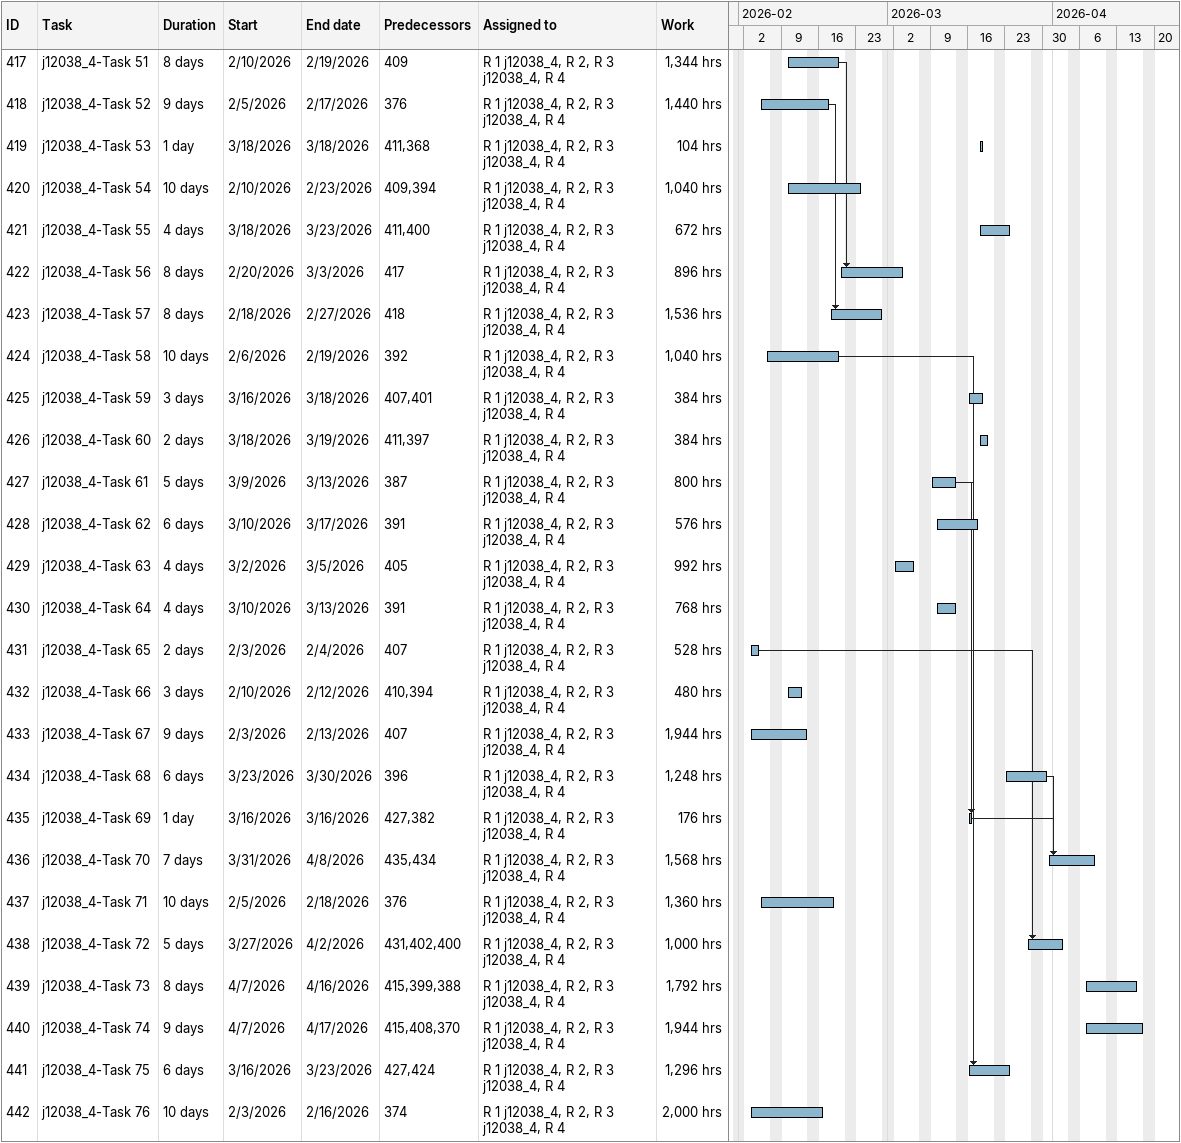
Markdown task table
| ID | Task | Duration | Start | Finish | Predecessors | Resources | Work (h) |
|---|---|---|---|---|---|---|---|
| 417 | j12038_4-Task 51 | 8d | 2026-02-10 | 2026-02-19 | 409 | R 1 j12038_4, R 2, R 3 j12038_4, R 4 | 1344 |
| 418 | j12038_4-Task 52 | 9d | 2026-02-05 | 2026-02-17 | 376 | R 1 j12038_4, R 2, R 3 j12038_4, R 4 | 1440 |
| 419 | j12038_4-Task 53 | 1d | 2026-03-18 | 2026-03-18 | 411, 368 | R 1 j12038_4, R 2, R 3 j12038_4, R 4 | 104 |
| 420 | j12038_4-Task 54 | 10d | 2026-02-10 | 2026-02-23 | 409, 394 | R 1 j12038_4, R 2, R 3 j12038_4, R 4 | 1040 |
| 421 | j12038_4-Task 55 | 4d | 2026-03-18 | 2026-03-23 | 411, 400 | R 1 j12038_4, R 2, R 3 j12038_4, R 4 | 672 |
| 422 | j12038_4-Task 56 | 8d | 2026-02-20 | 2026-03-03 | 417 | R 1 j12038_4, R 2, R 3 j12038_4, R 4 | 896 |
| 423 | j12038_4-Task 57 | 8d | 2026-02-18 | 2026-02-27 | 418 | R 1 j12038_4, R 2, R 3 j12038_4, R 4 | 1536 |
| 424 | j12038_4-Task 58 | 10d | 2026-02-06 | 2026-02-19 | 392 | R 1 j12038_4, R 2, R 3 j12038_4, R 4 | 1040 |
| 425 | j12038_4-Task 59 | 3d | 2026-03-16 | 2026-03-18 | 407, 401 | R 1 j12038_4, R 2, R 3 j12038_4, R 4 | 384 |
| 426 | j12038_4-Task 60 | 2d | 2026-03-18 | 2026-03-19 | 411, 397 | R 1 j12038_4, R 2, R 3 j12038_4, R 4 | 384 |
| 427 | j12038_4-Task 61 | 5d | 2026-03-09 | 2026-03-13 | 387 | R 1 j12038_4, R 2, R 3 j12038_4, R 4 | 800 |
| 428 | j12038_4-Task 62 | 6d | 2026-03-10 | 2026-03-17 | 391 | R 1 j12038_4, R 2, R 3 j12038_4, R 4 | 576 |
| 429 | j12038_4-Task 63 | 4d | 2026-03-02 | 2026-03-05 | 405 | R 1 j12038_4, R 2, R 3 j12038_4, R 4 | 992 |
| 430 | j12038_4-Task 64 | 4d | 2026-03-10 | 2026-03-13 | 391 | R 1 j12038_4, R 2, R 3 j12038_4, R 4 | 768 |
| 431 | j12038_4-Task 65 | 2d | 2026-02-03 | 2026-02-04 | 407 | R 1 j12038_4, R 2, R 3 j12038_4, R 4 | 528 |
| 432 | j12038_4-Task 66 | 3d | 2026-02-10 | 2026-02-12 | 410, 394 | R 1 j12038_4, R 2, R 3 j12038_4, R 4 | 480 |
| 433 | j12038_4-Task 67 | 9d | 2026-02-03 | 2026-02-13 | 407 | R 1 j12038_4, R 2, R 3 j12038_4, R 4 | 1944 |
| 434 | j12038_4-Task 68 | 6d | 2026-03-23 | 2026-03-30 | 396 | R 1 j12038_4, R 2, R 3 j12038_4, R 4 | 1248 |
| 435 | j12038_4-Task 69 | 1d | 2026-03-16 | 2026-03-16 | 427, 382 | R 1 j12038_4, R 2, R 3 j12038_4, R 4 | 176 |
| 436 | j12038_4-Task 70 | 7d | 2026-03-31 | 2026-04-08 | 435, 434 | R 1 j12038_4, R 2, R 3 j12038_4, R 4 | 1568 |
| 437 | j12038_4-Task 71 | 10d | 2026-02-05 | 2026-02-18 | 376 | R 1 j12038_4, R 2, R 3 j12038_4, R 4 | 1360 |
| 438 | j12038_4-Task 72 | 5d | 2026-03-27 | 2026-04-02 | 431, 402, 400 | R 1 j12038_4, R 2, R 3 j12038_4, R 4 | 1000 |
| 439 | j12038_4-Task 73 | 8d | 2026-04-07 | 2026-04-16 | 415, 399, 388 | R 1 j12038_4, R 2, R 3 j12038_4, R 4 | 1792 |
| 440 | j12038_4-Task 74 | 9d | 2026-04-07 | 2026-04-17 | 415, 408, 370 | R 1 j12038_4, R 2, R 3 j12038_4, R 4 | 1944 |
| 441 | j12038_4-Task 75 | 6d | 2026-03-16 | 2026-03-23 | 427, 424 | R 1 j12038_4, R 2, R 3 j12038_4, R 4 | 1296 |
| 442 | j12038_4-Task 76 | 10d | 2026-02-03 | 2026-02-16 | 374 | R 1 j12038_4, R 2, R 3 j12038_4, R 4 | 2000 |
